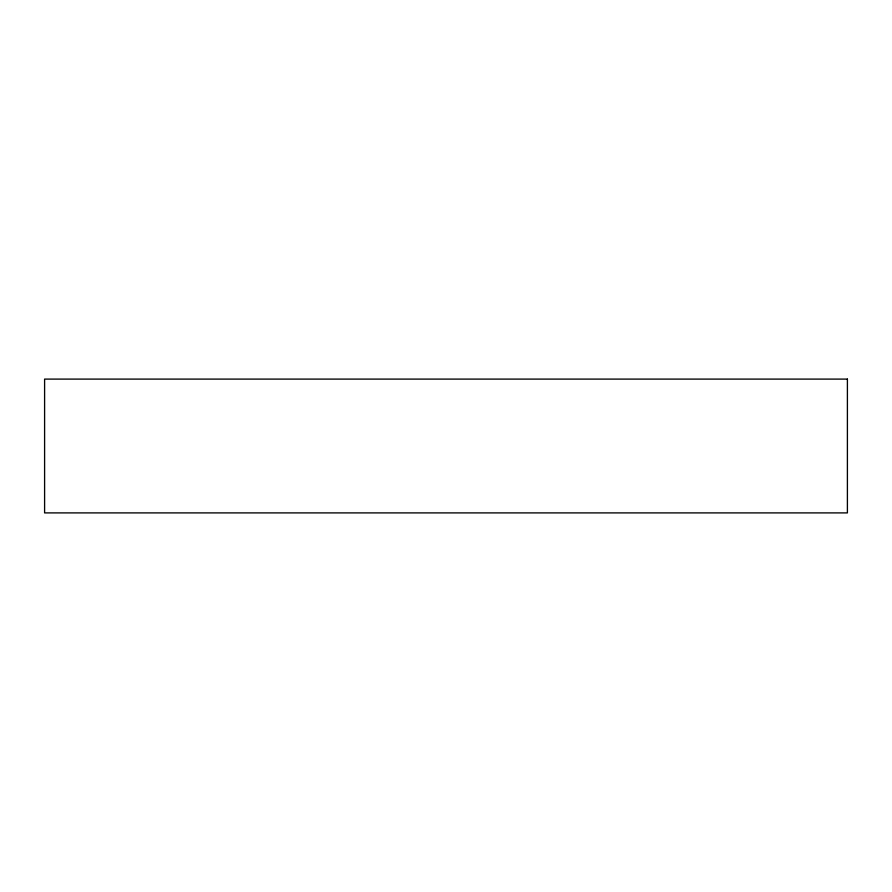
<?xml version="1.0" encoding="UTF-8"?>
<svg xmlns="http://www.w3.org/2000/svg" width="892" height="892" viewBox="0 0 892 892"><rect width="100%" height="100%" fill="white"/><g stroke="black" fill="none" stroke-linecap="round" stroke-linejoin="round"><path stroke-width="1.34" d="M847.4 379.1L44.6 379.1L44.6 512.9L847.4 512.9L847.4 379.1"/></g></svg>
